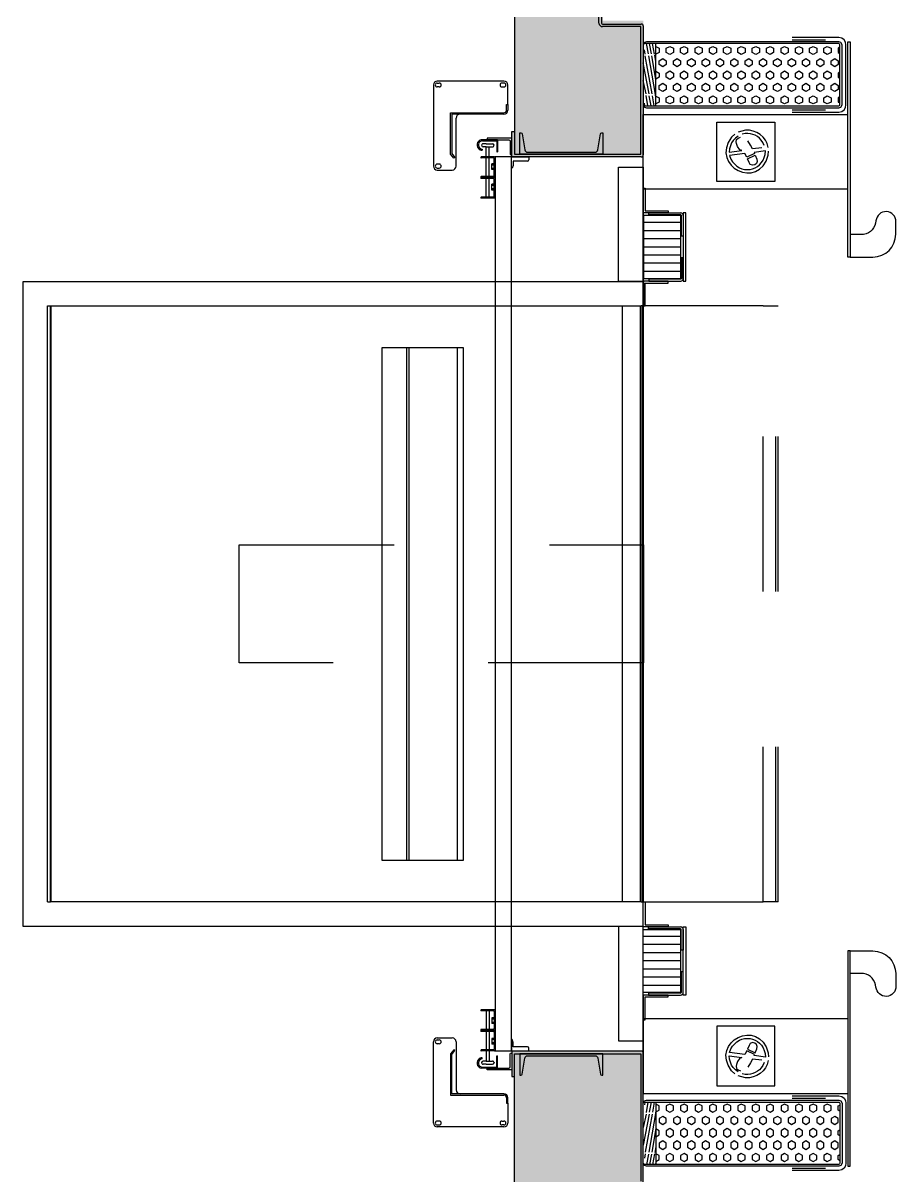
# Model space of a CAD drawing. Header units: inches. Extents: x 2743 to 10591, y -1604 to 5792.
# Drawn here: x 5442.5 to 5548, y 927.1 to 1066.4 of the extents above; entities that cross this region are included whole.
import ezdxf

# ---------------------------------------------------------------- set-up
doc = ezdxf.new("R2010")
doc.units = ezdxf.units.IN
doc.header["$LTSCALE"] = 0.1875
doc.header["$MEASUREMENT"] = 0
doc.linetypes.add('dash3', pattern=[200, 100, -100])
for name, color, linetype in [('1', 1, 'Continuous'), ('A-N-APP-SAN', 1, 'Continuous'), ('A-N-MUR-INT', 3, 'Continuous'), ('A-N-PORTE-EXT', 2, 'Continuous'), ('fill253', 253, 'Continuous'), ('PDF_Geometry', 7, 'Continuous'), ('S-N-ACIER', 4, 'Continuous')]:
    doc.layers.add(name, color=color, linetype=linetype)

msp = doc.modelspace()

# ---------------------------------------------------------------- hatches: boundary and pattern name
at = {"layer": 'fill253'}
h = msp.add_hatch(color=7, dxfattribs=at)
h.dxf.hatch_style = 1
edge = h.paths.add_edge_path()
edge.add_line((5512.5222, 1075.01459), (5512.53528, 1066.68405))
edge.add_line((5512.53528, 1066.68405), (5517.44259, 1066.68405))
edge.add_line((5517.44259, 1066.68405), (5517.45769, 1050.47954))
edge.add_arc((5517.22154, 1050.47932), 0.23616, -90.0156662, 0.0533973, ccw=False)
edge.add_line((5517.22148, 1050.24316), (5501.55039, 1050.24313))
edge.add_line((5501.55039, 1050.24313), (5501.55039, 1053.30954))
edge.add_line((5501.55039, 1053.30954), (5501.86535, 1053.30954))
edge.add_line((5501.86535, 1053.30954), (5501.86557, 1069.407))
edge.add_line((5501.86557, 1069.407), (5512.28623, 1074.03034))
edge.add_line((5512.28623, 1074.03034), (5512.28623, 1075.01459))
edge.add_line((5512.28623, 1075.01459), (5512.5222, 1075.01459))
h = msp.add_hatch(color=7, dxfattribs=at)
h.dxf.hatch_style = 1
edge = h.paths.add_edge_path()
edge.add_line((5512.5222, 917.44078), (5512.53528, 925.77133))
edge.add_line((5512.53528, 925.77133), (5517.44259, 925.77133))
edge.add_line((5517.44259, 925.77133), (5517.45769, 941.97584))
edge.add_arc((5517.22154, 941.97606), 0.23616, 359.9466027, 450.0156662)
edge.add_line((5517.22148, 942.21222), (5501.55039, 942.21225))
edge.add_line((5501.55039, 942.21225), (5501.55039, 939.14583))
edge.add_line((5501.55039, 939.14583), (5501.86535, 939.14583))
edge.add_line((5501.86535, 939.14583), (5501.86557, 923.04837))
edge.add_line((5501.86557, 923.04837), (5512.28623, 918.42503))
edge.add_line((5512.28623, 918.42503), (5512.28623, 917.44078))
edge.add_line((5512.28623, 917.44078), (5512.5222, 917.44078))

# ---------------------------------------------------------------- linework, layer by layer
at = {"color": 7}
for p, q in [((5501.50306, 1050.22924), (5499.53457, 1050.22924)), ((5499.53457, 1050.22924), (5499.53457, 942.22832)), ((5501.50306, 942.22832), (5501.50306, 1050.22924)), ((5499.53457, 942.22832), (5501.50306, 942.22832))]:
    msp.add_line(p, q, dxfattribs=at)
for points in [[(5512.53528, 1053.15651), (5512.53528, 1050.5581), (5502.53532, 1050.5581), (5502.53532, 1053.15651), (5502.65604, 1053.15651, -0.366587783), (5502.79413, 1053.03955), (5503.12063, 1051.08231, 0.366587783), (5503.45599, 1050.79826), (5511.6146, 1050.79826, 0.366587783), (5511.94997, 1051.08231), (5512.27647, 1053.03955, -0.366587783), (5512.41456, 1053.15651)], [(5501.55039, 1052.49065), (5498.55828, 1052.49065), (5498.55828, 1052.39616, 0.414213562), (5498.65277, 1052.30168), (5501.21142, 1052.30168, -0.414213562), (5501.36142, 1052.15168), (5501.36142, 1050.57727, 0.414213562), (5501.45591, 1050.48279), (5501.55039, 1050.48279)], [(5501.55039, 939.9669), (5498.55828, 939.9669), (5498.55828, 940.06139, -0.414213562), (5498.65277, 940.15588), (5501.21142, 940.15588, 0.414213562), (5501.36142, 940.30588), (5501.36142, 941.88028, -0.414213562), (5501.45591, 941.97477), (5501.55039, 941.97477)], [(5512.53528, 939.29886), (5512.53528, 941.89728), (5502.53532, 941.89728), (5502.53532, 939.29886), (5502.65604, 939.29886, 0.366587783), (5502.79413, 939.41583), (5503.12063, 941.37307, -0.366587783), (5503.45599, 941.65712), (5511.6146, 941.65712, -0.366587783), (5511.94997, 941.37307), (5512.27647, 939.41583, 0.366587783), (5512.41456, 939.29886)]]:
    msp.add_lwpolyline(points, format="xyb", close=True)
at = {"layer": '1', "color": 7}
for p, q in [((5499.8401, 1052.30168), (5497.85537, 1052.30168)), ((5497.9057, 1051.6374), (5497.9057, 1051.64949)), ((5498.01587, 1052.18641), (5499.72573, 1052.18641)), ((5498.47519, 1051.81864), (5498.07485, 1051.81864)), ((5498.47519, 1051.81864), (5498.83767, 1051.81864)), ((5498.83767, 1051.81864), (5499.238, 1051.81864)), ((5499.40716, 1051.6374), (5499.40716, 1051.64949)), ((5499.72573, 1052.18641), (5499.72573, 1050.83631)), ((5499.8401, 1052.30168), (5499.8401, 1050.83631)), ((5499.44395, 1050.22924), (5497.86891, 1050.22924)), ((5497.9582, 1051.17891), (5497.9582, 1051.04374)), ((5498.47519, 1051.45616), (5498.08694, 1051.45616)), ((5498.47519, 1050.22924), (5498.47519, 1051.45616)), ((5498.47519, 1051.45616), (5498.83767, 1051.45616)), ((5498.83767, 1050.22924), (5498.83767, 1051.45616)), ((5498.83767, 1051.45616), (5499.22592, 1051.45616)), ((5499.72573, 1050.83631), (5499.8401, 1050.83631)), ((5501.50306, 1048.86147), (5501.50306, 1050.22924)), ((5501.50306, 1050.22924), (5503.59815, 1050.22802)), ((5503.59815, 1050.22802), (5503.59815, 1049.88902)), ((5499.32312, 1050.10841), (5497.86891, 1050.10841)), ((5498.47519, 1047.86674), (5498.47519, 1050.10841)), ((5498.83767, 1047.86674), (5498.83767, 1050.10841)), ((5499.41374, 1049.40921), (5499.13022, 1049.40921)), ((5499.13022, 1048.70438), (5499.13022, 1049.40921)), ((5499.41374, 1049.25616), (5499.13022, 1049.25616)), ((5499.41374, 1048.85743), (5499.13022, 1048.85743)), ((5499.41374, 1047.95736), (5499.41374, 1050.01779)), ((5499.53457, 1047.83653), (5499.53457, 1050.13862)), ((5501.59084, 1048.86147), (5501.50306, 1048.86147)), ((5501.73213, 1049.20627), (5501.59084, 1048.86147)), ((5503.45382, 1049.73893), (5501.73213, 1049.73893)), ((5501.73213, 1049.73893), (5501.73213, 1049.20627)), ((5499.32312, 1047.86674), (5497.86891, 1047.86674)), ((5499.44395, 1047.74591), (5497.86891, 1047.74591)), ((5499.44395, 1047.74591), (5497.86891, 1047.74591)), ((5499.32312, 1047.62508), (5497.86891, 1047.62508)), ((5498.47519, 1045.38341), (5498.47519, 1047.62508)), ((5498.83767, 1045.38341), (5498.83767, 1047.62508)), ((5499.41374, 1048.70438), (5499.13022, 1048.70438)), ((5499.41374, 1045.47403), (5499.41374, 1047.53446)), ((5499.53457, 1045.35321), (5499.53457, 1047.65529)), ((5499.41374, 1046.92588), (5499.13022, 1046.92588)), ((5499.13022, 1046.22106), (5499.13022, 1046.92588)), ((5499.41374, 1046.77283), (5499.13022, 1046.77283)), ((5499.41374, 1046.3741), (5499.13022, 1046.3741)), ((5499.41374, 1046.22106), (5499.13022, 1046.22106)), ((5499.32312, 1045.38341), (5497.86891, 1045.38341)), ((5499.44395, 1045.26258), (5497.86891, 1045.26258)), ((5499.44395, 947.19497), (5497.86891, 947.19497)), ((5499.53457, 947.10435), (5499.53457, 944.80226)), ((5499.32312, 947.07415), (5497.86891, 947.07415)), ((5498.47519, 947.07415), (5498.47519, 944.83247)), ((5498.83767, 947.07415), (5498.83767, 944.83247)), ((5499.41374, 946.2365), (5499.13022, 946.2365)), ((5499.13022, 946.2365), (5499.13022, 945.53168)), ((5499.41374, 946.08345), (5499.13022, 946.08345)), ((5499.41374, 946.98353), (5499.41374, 944.92309)), ((5499.32312, 944.83247), (5497.86891, 944.83247)), ((5499.44395, 944.71164), (5497.86891, 944.71164)), ((5499.44395, 944.71164), (5497.86891, 944.71164)), ((5499.32312, 944.59082), (5497.86891, 944.59082)), ((5498.47519, 944.59082), (5498.47519, 942.34915)), ((5498.83767, 944.59082), (5498.83767, 942.34915)), ((5499.41374, 945.68472), (5499.13022, 945.68472)), ((5499.41374, 945.53168), (5499.13022, 945.53168)), ((5499.41374, 944.5002), (5499.41374, 942.43977)), ((5499.53457, 944.62102), (5499.53457, 942.31894)), ((5499.41374, 943.75317), (5499.13022, 943.75317)), ((5499.13022, 943.75317), (5499.13022, 943.04835)), ((5499.41374, 943.60013), (5499.13022, 943.60013)), ((5499.41374, 943.20139), (5499.13022, 943.20139)), ((5499.41374, 943.04835), (5499.13022, 943.04835)), ((5501.59084, 943.59608), (5501.50306, 943.59608)), ((5501.50306, 943.59608), (5501.50306, 942.22832)), ((5501.73213, 943.25128), (5501.59084, 943.59608)), ((5501.73213, 942.71863), (5501.73213, 943.25128)), ((5499.32312, 942.34915), (5497.86891, 942.34915)), ((5499.44395, 942.22832), (5497.86891, 942.22832)), ((5498.47519, 942.22832), (5498.47519, 941.00139)), ((5498.83767, 942.22832), (5498.83767, 941.00139)), ((5499.72573, 940.27115), (5499.72573, 941.62124)), ((5499.72573, 941.62124), (5499.8401, 941.62124)), ((5499.8401, 940.15588), (5499.8401, 941.62124)), ((5501.50306, 942.22832), (5503.59815, 942.22954)), ((5503.45382, 942.71863), (5501.73213, 942.71863)), ((5503.59815, 942.22954), (5503.59815, 942.56853)), ((5499.8401, 940.15588), (5497.85537, 940.15588)), ((5497.9057, 940.82015), (5497.9057, 940.80807)), ((5497.9582, 941.27865), (5497.9582, 941.41382)), ((5498.01587, 940.27115), (5499.72573, 940.27115)), ((5498.47519, 940.63891), (5498.07485, 940.63891)), ((5498.47519, 941.00139), (5498.08694, 941.00139)), ((5498.47519, 941.00139), (5498.83767, 941.00139)), ((5498.47519, 940.63891), (5498.83767, 940.63891)), ((5498.83767, 941.00139), (5499.22592, 941.00139)), ((5498.83767, 940.63891), (5499.238, 940.63891)), ((5499.40716, 940.82015), (5499.40716, 940.80807))]:
    msp.add_line(p, q, dxfattribs=at)
for centre, radius, start, end in [((5498.0771, 1051.68712), 0.71537, 155.1313079, 217.5925682), ((5498.03494, 1051.60921), 0.71537, 104.5378837, 148.0316541), ((5498.01587, 1051.683), 0.50738, 110.5508544, 263.4728886), ((5498.01392, 1051.6123), 0.57411, 90, 108.0733809), ((5498.08694, 1051.6374), 0.18124, 179.9999993, 269.999995), ((5498.07485, 1051.64949), 0.16916, 89.99999, 179.9999993), ((5499.22592, 1051.6374), 0.18124, 269.999995, 359.9999975), ((5499.238, 1051.64949), 0.16916, 359.9999975, 89.99999), ((5498.01587, 1051.75679), 0.71537, 225.0263412, 265.3756564), ((5497.86891, 1050.16882), 0.06041, 89.99999, 269.999995), ((5499.44395, 1050.13862), 0.09062, 359.9999975, 89.99999), ((5499.32312, 1050.01779), 0.09062, 359.9999975, 89.99999), ((5503.44793, 1049.88902), 0.15021, 272.2456658, 360), ((5497.86891, 1047.80632), 0.06041, 89.99999, 269.999995), ((5497.86891, 1047.68549), 0.06041, 89.99999, 269.999995), ((5499.32312, 1047.95736), 0.09062, 269.999995, 359.9999975), ((5499.32312, 1047.53446), 0.09062, 359.9999975, 89.99999), ((5499.44395, 1047.83653), 0.09062, 269.999995, 359.9999975), ((5499.44395, 1047.65529), 0.09062, 359.9999975, 89.99999), ((5497.86891, 1045.323), 0.06041, 89.99999, 269.999995), ((5499.32312, 1045.47403), 0.09062, 269.999995, 359.9999975), ((5499.44395, 1045.35321), 0.09062, 269.999995, 359.9999975), ((5497.86891, 947.13456), 0.06041, 90.000005, 270.00001), ((5499.44395, 947.10435), 0.09062, 0.0000025, 90.000005), ((5499.32312, 946.98353), 0.09062, 0.0000025, 90.000005), ((5497.86891, 944.77206), 0.06041, 90.000005, 270.00001), ((5497.86891, 944.65123), 0.06041, 90.000005, 270.00001), ((5499.32312, 944.92309), 0.09062, 270.00001, 0.0000025), ((5499.32312, 944.5002), 0.09062, 0.0000025, 90.000005), ((5499.44395, 944.80226), 0.09062, 270.00001, 0.0000025), ((5499.44395, 944.62102), 0.09062, 0.0000025, 90.000005), ((5497.86891, 942.28873), 0.06041, 90.000005, 270.00001), ((5499.32312, 942.43977), 0.09062, 270.00001, 0.0000025), ((5499.44395, 942.31894), 0.09062, 270.00001, 0.0000025), ((5503.44793, 942.56853), 0.15021, 0, 87.7543342), ((5498.0771, 940.77044), 0.71537, 142.4074318, 204.8686921), ((5498.03494, 940.84835), 0.71537, 211.9683459, 255.4621163), ((5498.01587, 940.77456), 0.50738, 96.5271114, 249.4491456), ((5498.01587, 940.70077), 0.71537, 94.6243436, 134.9736588), ((5498.01392, 940.84525), 0.57411, 251.9266191, 270), ((5498.08694, 940.82015), 0.18124, 90.000005, 180.0000007), ((5498.07485, 940.80807), 0.16916, 180.0000007, 270.00001), ((5499.22592, 940.82015), 0.18124, 0.0000025, 90.000005), ((5499.238, 940.80807), 0.16916, 270.00001, 0.0000025)]:
    msp.add_arc(centre, radius, start, end, dxfattribs=at)
at = {"layer": 'A-N-APP-SAN', "color": 7}
for p, q in [((5514.44904, 1049.00235), (5517.44116, 1049.00235)), ((5514.44904, 1035.18037), (5514.44904, 1049.00235)), ((5517.44116, 1049.00235), (5517.44116, 1035.18037)), ((5517.44904, 1043.46775), (5517.44904, 1046.47956)), ((5517.44904, 1046.47956), (5517.68526, 1046.47956)), ((5517.68526, 1046.47956), (5517.68526, 1043.70397)), ((5520.44116, 1043.46775), (5517.44904, 1043.46775)), ((5517.68526, 1043.70397), (5520.44116, 1043.70397)), ((5518.09329, 1043.46775), (5521.96399, 1043.46775)), ((5518.09329, 1043.23153), (5518.09329, 1043.46775)), ((5521.96399, 1043.23153), (5518.09329, 1043.23153)), ((5520.44116, 1043.70397), (5520.44116, 1043.46775)), ((5522.27895, 1043.46775), (5522.27895, 1035.23942)), ((5522.57422, 1043.46775), (5522.27895, 1043.46775)), ((5522.57422, 1035.23942), (5522.57422, 1043.46775)), ((5522.04273, 1040.67248), (5522.04273, 1043.15279)), ((5522.27895, 1043.15279), (5522.27895, 1040.67248)), ((5522.27895, 1040.67248), (5522.04273, 1040.67248)), ((5522.27895, 1038.03469), (5522.04273, 1038.03469)), ((5522.04273, 1038.03469), (5522.04273, 1035.55438)), ((5522.27895, 1035.55438), (5522.27895, 1038.03469)), ((5517.44116, 1035.18037), (5514.44904, 1035.18037)), ((5520.44116, 1035.23942), (5517.44904, 1035.23942)), ((5517.44904, 1035.23942), (5517.44904, 1032.22762)), ((5517.68526, 1032.22762), (5517.68526, 1035.0032)), ((5517.68526, 1035.0032), (5520.44116, 1035.0032)), ((5521.96399, 1035.47564), (5518.09329, 1035.47564)), ((5518.09329, 1035.47564), (5518.09329, 1035.23942)), ((5518.09329, 1035.23942), (5521.96399, 1035.23942)), ((5520.44116, 1035.0032), (5520.44116, 1035.23942)), ((5522.27895, 1035.23942), (5522.57422, 1035.23942)), ((5517.44904, 1032.22762), (5517.68526, 1032.22762)), ((5517.44116, 957.21596), (5517.44116, 960.22776)), ((5517.44116, 960.22776), (5517.67738, 960.22776)), ((5517.67738, 960.22776), (5517.67738, 957.45218)), ((5517.44116, 957.27501), (5514.44904, 957.27501)), ((5514.44904, 957.27501), (5514.44904, 943.45302)), ((5517.44116, 943.45302), (5517.44116, 957.27501)), ((5520.43328, 957.21596), (5517.44116, 957.21596)), ((5517.67738, 957.45218), (5520.43328, 957.45218)), ((5518.08541, 957.21596), (5521.95611, 957.21596)), ((5518.08541, 956.97974), (5518.08541, 957.21596)), ((5521.95611, 956.97974), (5518.08541, 956.97974)), ((5520.43328, 957.45218), (5520.43328, 957.21596)), ((5522.03485, 954.42069), (5522.03485, 956.901)), ((5522.27107, 948.98763), (5522.27107, 957.21596)), ((5522.27107, 957.21596), (5522.56634, 957.21596)), ((5522.27107, 956.901), (5522.27107, 954.42069)), ((5522.56634, 957.21596), (5522.56634, 948.98763)), ((5522.27107, 954.42069), (5522.03485, 954.42069)), ((5522.27107, 951.7829), (5522.03485, 951.7829)), ((5522.03485, 951.7829), (5522.03485, 949.30259)), ((5522.27107, 949.30259), (5522.27107, 951.7829)), ((5520.43328, 948.98763), (5517.44116, 948.98763)), ((5517.44116, 948.98763), (5517.44116, 945.97582)), ((5517.67738, 945.97582), (5517.67738, 948.75141)), ((5517.67738, 948.75141), (5520.43328, 948.75141)), ((5521.95611, 949.22385), (5518.08541, 949.22385)), ((5518.08541, 949.22385), (5518.08541, 948.98763)), ((5518.08541, 948.98763), (5521.95611, 948.98763)), ((5520.43328, 948.75141), (5520.43328, 948.98763)), ((5522.56634, 948.98763), (5522.27107, 948.98763)), ((5517.44116, 945.97582), (5517.67738, 945.97582)), ((5514.44904, 943.45302), (5517.44116, 943.45302))]:
    msp.add_line(p, q, dxfattribs=at)
for centre, radius, start, end in [((5521.96399, 1043.15279), 0.31496, 0, 89.9999975), ((5521.96399, 1043.15279), 0.07874, 0, 89.9999975), ((5521.96399, 1035.55438), 0.31496, 270.0000025, 0), ((5521.96399, 1035.55438), 0.07874, 270.0000025, 360), ((5521.95611, 956.901), 0.31496, 0, 89.9999975), ((5521.95611, 956.901), 0.07874, 0, 89.9999975), ((5521.95611, 949.30259), 0.31496, 270.0000025, 360), ((5521.95611, 949.30259), 0.07874, 270.0000025, 360)]:
    msp.add_arc(centre, radius, start, end, dxfattribs=at)
at = {"layer": 'A-N-MUR-INT', "color": 7}
for p, q in [((5501.86557, 1069.407), (5501.86557, 1053.30954)), ((5501.86557, 923.04837), (5501.86557, 939.14583))]:
    msp.add_line(p, q, dxfattribs=at)
at = {"layer": 'A-N-PORTE-EXT', "color": 7}
for p, q in [((5492.07717, 1058.92938), (5492.07717, 1049.12429)), ((5500.60472, 1059.40182), (5492.54961, 1059.40182)), ((5492.54961, 1059.1656), (5492.78583, 1059.1656)), ((5492.78583, 1058.69316), (5492.54961, 1058.69316)), ((5500.60472, 1059.1656), (5500.3685, 1059.1656)), ((5500.3685, 1058.69316), (5500.60472, 1058.69316)), ((5501.07716, 1056.55199), (5501.07716, 1058.92938)), ((5500.91968, 1055.87427), (5500.91968, 1056.55199)), ((5500.91968, 1056.55199), (5501.07716, 1056.55199)), ((5501.07716, 1056.55199), (5501.07716, 1055.87427)), ((5494.15788, 1050.58493), (5494.15788, 1055.55931)), ((5494.15788, 1055.55931), (5495.29961, 1055.55931)), ((5495.29961, 1055.40183), (5494.31536, 1055.40183)), ((5494.31536, 1055.40183), (5494.31536, 1050.63806)), ((5494.82717, 1049.12429), (5494.82717, 1054.92939)), ((5495.29961, 1055.55931), (5500.60472, 1055.55931)), ((5500.60472, 1055.40183), (5495.29961, 1055.40183)), ((5494.54439, 1050.0773), (5494.15788, 1050.58493)), ((5494.31536, 1050.63806), (5494.66969, 1050.17269)), ((5494.66969, 1050.17269), (5494.54439, 1050.0773)), ((5517.44116, 941.97637), (5517.44116, 1050.47935)), ((5492.78583, 1049.36051), (5492.54961, 1049.36051)), ((5492.54961, 1048.88807), (5492.78583, 1048.88807)), ((5492.54961, 1048.65185), (5494.35473, 1048.65185)), ((5521.96399, 1043.15279), (5517.44904, 1043.15279)), ((5517.44904, 1043.15279), (5517.44904, 1035.55438)), ((5521.96399, 1042.30634), (5517.44904, 1042.30634)), ((5521.96399, 1035.55438), (5521.96399, 1043.15279)), ((5521.96399, 1041.32209), (5517.44904, 1041.32209)), ((5521.96399, 1040.33784), (5517.44904, 1040.33784)), ((5521.96399, 1039.35359), (5517.44904, 1039.35359)), ((5521.96399, 1038.36934), (5517.44904, 1038.36934)), ((5521.96399, 1037.38509), (5517.44904, 1037.38509)), ((5521.96399, 1036.40084), (5517.44904, 1036.40084)), ((5442.49643, 1035.18037), (5517.44116, 1035.18037)), ((5442.49643, 957.27501), (5442.49643, 1035.18037)), ((5517.44904, 1035.55438), (5521.96399, 1035.55438)), ((5445.44918, 960.22776), (5445.44918, 1032.22762)), ((5445.44918, 1032.22762), (5445.82443, 1032.22762)), ((5445.82443, 1032.22762), (5445.87574, 1032.22762)), ((5445.82443, 960.22776), (5445.82443, 1032.22762)), ((5445.87574, 960.22776), (5445.87574, 1032.22762)), ((5445.87574, 1032.22762), (5517.12297, 1032.22762)), ((5514.94904, 960.22776), (5514.94904, 1032.22762)), ((5517.12297, 960.22776), (5517.12297, 1032.22762)), ((5517.12297, 1032.22762), (5517.19675, 1032.22762)), ((5517.32695, 1032.22762), (5517.19675, 1032.22762)), ((5517.19675, 960.22776), (5517.19675, 1032.22762)), ((5517.19675, 960.22776), (5517.19675, 1032.22762)), ((5517.32695, 1032.22762), (5517.32695, 960.22776)), ((5517.32695, 1032.22762), (5517.44904, 1032.22762)), ((5517.44904, 960.22776), (5517.44904, 1032.22762)), ((5485.88199, 1027.22763), (5495.66339, 1027.22763)), ((5485.88199, 965.22775), (5485.88199, 1027.22763)), ((5488.83021, 1027.22763), (5488.83021, 965.22775)), ((5489.10888, 1027.22763), (5489.10888, 965.22775)), ((5494.96392, 1027.22763), (5494.96392, 965.22775)), ((5495.66339, 1027.22763), (5495.66339, 965.22775)), ((5495.66339, 965.22775), (5485.88199, 965.22775)), ((5445.44918, 960.22776), (5445.82443, 960.22776)), ((5445.87574, 960.22776), (5445.82443, 960.22776)), ((5517.12297, 960.22776), (5445.87574, 960.22776)), ((5517.19675, 960.22776), (5517.12297, 960.22776)), ((5517.19675, 960.22776), (5517.32695, 960.22776)), ((5517.44904, 960.22776), (5517.32695, 960.22776)), ((5517.44116, 957.27501), (5442.49643, 957.27501)), ((5517.44116, 949.30259), (5517.44116, 956.901)), ((5517.44116, 956.901), (5521.95611, 956.901)), ((5521.95611, 956.901), (5521.95611, 949.30259)), ((5521.95611, 956.05454), (5517.44116, 956.05454)), ((5521.95611, 955.07029), (5517.44116, 955.07029)), ((5521.95611, 954.08604), (5517.44116, 954.08604)), ((5521.95611, 953.10179), (5517.44116, 953.10179)), ((5521.95611, 952.11754), (5517.44116, 952.11754)), ((5521.95611, 951.13329), (5517.44116, 951.13329)), ((5521.95611, 950.14904), (5517.44116, 950.14904)), ((5521.95611, 949.30259), (5517.44116, 949.30259)), ((5492.07717, 933.52599), (5492.07717, 943.33109)), ((5492.54961, 943.80353), (5494.35473, 943.80353)), ((5492.54961, 943.56731), (5492.78583, 943.56731)), ((5492.78583, 943.09487), (5492.54961, 943.09487)), ((5494.82717, 943.33109), (5494.82717, 937.52599)), ((5494.54439, 942.37808), (5494.15788, 941.87045)), ((5494.15788, 941.87045), (5494.15788, 936.89607)), ((5494.31536, 941.81732), (5494.66969, 942.28268)), ((5494.31536, 937.05355), (5494.31536, 941.81732)), ((5494.66969, 942.28268), (5494.54439, 942.37808)), ((5494.15788, 936.89607), (5495.29961, 936.89607)), ((5495.29961, 937.05355), (5494.31536, 937.05355)), ((5500.60472, 937.05355), (5495.29961, 937.05355)), ((5495.29961, 936.89607), (5500.60472, 936.89607)), ((5500.91968, 936.58111), (5500.91968, 935.90338)), ((5501.07716, 935.90338), (5501.07716, 936.58111)), ((5500.91968, 935.90338), (5501.07716, 935.90338)), ((5501.07716, 935.90338), (5501.07716, 933.52599)), ((5492.78583, 933.76221), (5492.54961, 933.76221)), ((5492.54961, 933.28977), (5492.78583, 933.28977)), ((5500.3685, 933.76221), (5500.60472, 933.76221)), ((5500.60472, 933.28977), (5500.3685, 933.28977)), ((5500.60472, 933.05355), (5492.54961, 933.05355))]:
    msp.add_line(p, q, dxfattribs=at)
at = {"layer": 'A-N-PORTE-EXT', "color": 7, "linetype": 'dash3'}
for p, q in [((5531.92109, 1032.22762), (5517.44904, 1032.22762)), ((5531.92109, 960.22776), (5531.92109, 1032.22762)), ((5531.92109, 1032.22762), (5533.4595, 1032.22762)), ((5533.4595, 960.22776), (5533.4595, 1032.22762)), ((5533.4595, 1032.22762), (5533.74789, 1032.22762)), ((5533.74789, 960.22776), (5533.74789, 1032.22762)), ((5468.59087, 1003.35366), (5517.44904, 1003.35366)), ((5468.59087, 989.10172), (5468.59087, 1003.35366)), ((5517.44904, 1003.35366), (5517.44904, 989.10172)), ((5517.44904, 989.10172), (5468.59087, 989.10172)), ((5517.44904, 960.22776), (5531.92109, 960.22776)), ((5533.4595, 960.22776), (5531.92109, 960.22776)), ((5533.74789, 960.22776), (5533.4595, 960.22776))]:
    msp.add_line(p, q, dxfattribs=at)
at = {"layer": 'A-N-PORTE-EXT', "color": 7}
for centre, radius, start, end in [((5492.54961, 1058.92938), 0.47244, 90, 180), ((5492.54961, 1058.92938), 0.23622, 90, 270), ((5492.78583, 1058.92938), 0.23622, 270, 90), ((5500.3685, 1058.92938), 0.23622, 90, 270), ((5500.60472, 1058.92938), 0.47244, 0, 90), ((5500.60472, 1058.92938), 0.23622, 270, 90), ((5500.60472, 1055.87427), 0.31496, 270, 0), ((5500.60472, 1055.87427), 0.47244, 270, 0), ((5495.29961, 1054.92939), 0.47244, 90, 180), ((5492.54961, 1049.12429), 0.47244, 180, 270), ((5492.54961, 1049.12429), 0.23622, 90, 270), ((5492.78583, 1049.12429), 0.23622, 270, 90), ((5494.35473, 1049.12429), 0.47244, 270, 0), ((5492.54961, 943.33109), 0.47244, 90, 180), ((5492.54961, 943.33109), 0.23622, 90, 270), ((5492.78583, 943.33109), 0.23622, 270, 90), ((5494.35473, 943.33109), 0.47244, 0, 90), ((5495.29961, 937.52599), 0.47244, 180, 270), ((5500.60472, 936.58111), 0.47244, 0, 90), ((5500.60472, 936.58111), 0.31496, 0, 90), ((5492.54961, 933.52599), 0.47244, 180, 270), ((5492.54961, 933.52599), 0.23622, 90, 270), ((5492.78583, 933.52599), 0.23622, 270, 90), ((5500.3685, 933.52599), 0.23622, 90, 270), ((5500.60472, 933.52599), 0.23622, 270, 90), ((5500.60472, 933.52599), 0.47244, 270, 0)]:
    msp.add_arc(centre, radius, start, end, dxfattribs=at)
at = {"layer": 'PDF_Geometry', "color": 7, "lineweight": 25}
for points in [[(5517.44069, 1056.54204), (5517.58172, 1056.25998), (5517.81678, 1056.16595), (5541.08738, 1056.16595), (5541.32244, 1056.25998), (5541.46347, 1056.54204), (5541.46347, 1063.78179), (5541.32244, 1064.06386), (5541.08738, 1064.15788), (5517.81678, 1064.15788), (5517.58172, 1064.06386), (5517.44069, 1063.78179)], [(5535.44602, 1055.64883), (5541.08738, 1055.64883), (5541.41646, 1055.74285), (5541.69853, 1055.9309), (5541.88657, 1056.21297), (5541.93358, 1056.54204), (5541.93358, 1063.78179), (5541.88657, 1064.11087), (5541.69853, 1064.39294), (5541.41646, 1064.58098), (5541.08738, 1064.675), (5535.44602, 1064.675)], [(5535.44602, 1064.39294), (5539.44198, 1064.39294)], [(5517.44069, 1056.49503), (5517.4877, 1056.44802), (5517.58172, 1056.40101), (5541.08738, 1056.40101), (5541.13439, 1056.44802), (5541.1814, 1056.54204), (5541.1814, 1060.16192), (5541.1814, 1063.78179), (5541.13439, 1063.87581), (5541.08738, 1063.92282), (5517.58172, 1063.92282), (5517.4877, 1063.87581), (5517.44069, 1063.8288)], [(5517.67574, 1062.65352), (5517.58172, 1063.17064)], [(5518.05183, 1062.70053), (5517.81678, 1063.92282)], [(5518.42792, 1062.70053), (5518.19287, 1063.92282)], [(5518.80401, 1062.65352), (5518.56896, 1063.92282)], [(5518.94505, 1063.59374), (5519.36815, 1063.35869), (5519.36815, 1062.84156), (5518.94505, 1062.65352)], [(5541.1814, 1063.49972), (5540.99336, 1063.35869), (5540.99336, 1062.84156), (5541.1814, 1062.74754)], [(5518.14586, 1057.85836), (5517.44069, 1061.61927)], [(5518.52195, 1057.85836), (5517.67574, 1062.46547)], [(5518.94505, 1057.43526), (5518.89804, 1057.76434), (5518.09884, 1062.46547)], [(5518.94505, 1059.59778), (5518.47493, 1062.46547)], [(5518.94505, 1061.7603), (5518.85102, 1062.51248)], [(5518.94505, 1060.58502), (5519.36815, 1060.34996), (5519.36815, 1059.87985), (5518.94505, 1059.64479)], [(5541.1814, 1060.491), (5540.99336, 1060.34996), (5540.99336, 1059.87985), (5541.1814, 1059.73881)], [(5517.76976, 1057.85836), (5517.44069, 1059.45675)], [(5518.00482, 1056.40101), (5517.76976, 1057.67032)], [(5518.38091, 1056.40101), (5518.14586, 1057.62331)], [(5518.757, 1056.40101), (5518.56896, 1057.62331)], [(5518.94505, 1057.57629), (5519.36815, 1057.38825), (5519.36815, 1056.87112), (5518.94505, 1056.63607)], [(5541.1814, 1057.48227), (5540.99336, 1057.38825), (5540.99336, 1056.87112), (5541.1814, 1056.7771)], [(5517.62873, 1056.40101), (5517.58172, 1056.73009)], [(5535.44602, 1055.9309), (5539.44198, 1055.9309)], [(5542.16864, 1046.32565), (5517.44069, 1046.32565), (5517.44069, 1055.36676), (5542.16864, 1055.36676)], [(5528.48835, 1052.98522), (5528.11226, 1052.60913)], [(5529.33455, 1053.36131), (5528.91145, 1053.22028)], [(5529.75765, 1053.07924), (5529.38156, 1052.98522)], [(5528.91145, 1052.75016), (5528.58237, 1052.51511), (5528.3003, 1052.23304), (5528.11226, 1051.95097), (5527.97122, 1051.57488), (5527.8772, 1051.19879), (5527.83019, 1050.8227), (5529.33455, 1051.01074), (5529.28754, 1051.05776), (5529.09949, 1051.10477), (5528.81743, 1051.48086), (5528.7234, 1051.85695), (5528.67639, 1052.04499), (5528.7234, 1052.32706), (5528.91145, 1052.51511), (5529.19352, 1052.60913)], [(5531.77914, 1051.33982), (5530.65087, 1051.19879), (5530.41581, 1051.6689), (5530.08673, 1052.18603)], [(5532.06121, 1051.62189), (5531.87316, 1051.99798)], [(5532.53132, 1051.38684), (5532.39029, 1051.85695)], [(5532.15523, 1050.54063), (5532.20224, 1050.96373), (5530.83891, 1050.77569), (5530.88592, 1050.63465), (5529.9457, 1050.21155), (5529.71064, 1050.63465), (5527.8772, 1050.3996), (5528.01823, 1049.9765)], [(5532.53132, 1050.44661), (5532.57833, 1050.91672)], [(5542.16864, 946.12973), (5517.44069, 946.12973), (5517.44069, 937.08862), (5542.16864, 937.08862)], [(5528.91145, 939.70521), (5528.58237, 939.94027), (5528.3003, 940.22234), (5528.11226, 940.50441), (5527.97122, 940.8805), (5527.8772, 941.25659), (5527.83019, 941.63268), (5529.33455, 941.44463), (5529.28754, 941.39762), (5529.09949, 941.35061), (5528.81743, 940.97452), (5528.7234, 940.59843), (5528.67639, 940.41038), (5528.7234, 940.12832), (5528.91145, 939.94027), (5529.19352, 939.84625)], [(5532.15523, 941.91475), (5532.20224, 941.49164), (5530.83891, 941.67969), (5530.88592, 941.82072), (5529.9457, 942.24383), (5529.71064, 941.82072), (5527.8772, 942.05578), (5528.01823, 942.47888)], [(5532.53132, 942.00877), (5532.57833, 941.53866)], [(5531.77914, 941.11555), (5530.65087, 941.25659), (5530.41581, 940.78647), (5530.08673, 940.26935)], [(5532.06121, 940.83349), (5531.87316, 940.4574)], [(5532.53132, 941.06854), (5532.39029, 940.59843)], [(5528.48835, 939.47016), (5528.11226, 939.84625)], [(5529.33455, 939.09407), (5528.91145, 939.2351)], [(5529.75765, 939.37614), (5529.38156, 939.47016)], [(5517.44069, 935.91333), (5517.58172, 936.1954), (5517.81678, 936.28942), (5541.08738, 936.28942), (5541.32244, 936.1954), (5541.46347, 935.91333), (5541.46347, 928.67359), (5541.32244, 928.39152), (5541.08738, 928.2975), (5517.81678, 928.2975), (5517.58172, 928.39152), (5517.44069, 928.67359)], [(5517.44069, 935.96034), (5517.4877, 936.00736), (5517.58172, 936.05437), (5541.08738, 936.05437), (5541.13439, 936.00736), (5541.1814, 935.91333), (5541.1814, 932.29346), (5541.1814, 928.67359), (5541.13439, 928.57957), (5541.08738, 928.53256), (5517.58172, 928.53256), (5517.4877, 928.57957), (5517.44069, 928.62658)], [(5517.62873, 936.05437), (5517.58172, 935.72529)], [(5518.00482, 936.05437), (5517.76976, 934.78506)], [(5518.38091, 936.05437), (5518.14586, 934.83207)], [(5518.757, 936.05437), (5518.56896, 934.83207)], [(5535.44602, 936.80655), (5541.08738, 936.80655), (5541.41646, 936.71253), (5541.69853, 936.52448), (5541.88657, 936.24241), (5541.93358, 935.91333), (5541.93358, 928.67359), (5541.88657, 928.34451), (5541.69853, 928.06244), (5541.41646, 927.8744), (5541.08738, 927.78037), (5535.44602, 927.78037)], [(5535.44602, 936.52448), (5539.44198, 936.52448)], [(5517.76976, 934.59702), (5517.44069, 932.99863)], [(5518.14586, 934.59702), (5517.44069, 930.83611)], [(5518.52195, 934.59702), (5517.67574, 929.98991)], [(5518.94505, 935.02012), (5518.89804, 934.69104), (5518.09884, 929.98991)], [(5518.94505, 934.87908), (5519.36815, 935.06713), (5519.36815, 935.58425), (5518.94505, 935.81931)], [(5541.1814, 934.97311), (5540.99336, 935.06713), (5540.99336, 935.58425), (5541.1814, 935.67828)], [(5518.94505, 932.8576), (5518.47493, 929.98991)], [(5518.94505, 931.87036), (5519.36815, 932.10542), (5519.36815, 932.57553), (5518.94505, 932.81059)], [(5541.1814, 931.96438), (5540.99336, 932.10542), (5540.99336, 932.57553), (5541.1814, 932.71656)], [(5518.94505, 930.69508), (5518.85102, 929.9429)], [(5517.67574, 929.80186), (5517.58172, 929.28474)], [(5518.05183, 929.75485), (5517.81678, 928.53256)], [(5518.42792, 929.75485), (5518.19287, 928.53256)], [(5518.80401, 929.80186), (5518.56896, 928.53256)], [(5518.94505, 928.86164), (5519.36815, 929.09669), (5519.36815, 929.61382), (5518.94505, 929.80186)], [(5541.1814, 928.95566), (5540.99336, 929.09669), (5540.99336, 929.61382), (5541.1814, 929.70784)], [(5535.44602, 928.06244), (5539.44198, 928.06244)]]:
    msp.add_lwpolyline(points, dxfattribs=at)
for points in [[(5542.16864, 1038.14568), (5542.16864, 1064.15788), (5542.45071, 1064.15788), (5542.45071, 1038.14568)], [(5518.94505, 1056.54204), (5518.94505, 1063.87581), (5518.85102, 1063.92282), (5517.58172, 1063.92282), (5517.4877, 1063.87581), (5517.44069, 1063.78179), (5517.44069, 1056.54204), (5517.4877, 1056.44802), (5517.58172, 1056.40101), (5518.85102, 1056.40101), (5518.94505, 1056.44802)], [(5520.21435, 1062.84156), (5520.21435, 1063.35869), (5520.63746, 1063.59374), (5521.10757, 1063.35869), (5521.10757, 1062.84156), (5520.63746, 1062.60651)], [(5521.95377, 1062.84156), (5521.95377, 1063.35869), (5522.37687, 1063.59374), (5522.79998, 1063.35869), (5522.79998, 1062.84156), (5522.37687, 1062.60651)], [(5523.69319, 1062.84156), (5523.69319, 1063.35869), (5524.11629, 1063.59374), (5524.5394, 1063.35869), (5524.5394, 1062.84156), (5524.11629, 1062.60651)], [(5525.43261, 1062.84156), (5525.43261, 1063.35869), (5525.85571, 1063.59374), (5526.27881, 1063.35869), (5526.27881, 1062.84156), (5525.85571, 1062.60651)], [(5527.12502, 1062.84156), (5527.12502, 1063.35869), (5527.59513, 1063.59374), (5528.01823, 1063.35869), (5528.01823, 1062.84156), (5527.59513, 1062.60651)], [(5528.86444, 1062.84156), (5528.86444, 1063.35869), (5529.28754, 1063.59374), (5529.75765, 1063.35869), (5529.75765, 1062.84156), (5529.28754, 1062.60651)], [(5530.60386, 1062.84156), (5530.60386, 1063.35869), (5531.02696, 1063.59374), (5531.49707, 1063.35869), (5531.49707, 1062.84156), (5531.02696, 1062.60651)], [(5532.34327, 1062.84156), (5532.34327, 1063.35869), (5532.76638, 1063.59374), (5533.18948, 1063.35869), (5533.18948, 1062.84156), (5532.76638, 1062.60651)], [(5534.08269, 1062.84156), (5534.08269, 1063.35869), (5534.5058, 1063.59374), (5534.9289, 1063.35869), (5534.9289, 1062.84156), (5534.5058, 1062.60651)], [(5535.82211, 1062.84156), (5535.82211, 1063.35869), (5536.24521, 1063.59374), (5536.66832, 1063.35869), (5536.66832, 1062.84156), (5536.24521, 1062.60651)], [(5537.51452, 1062.84156), (5537.51452, 1063.35869), (5537.98463, 1063.59374), (5538.40774, 1063.35869), (5538.40774, 1062.84156), (5537.98463, 1062.60651)], [(5539.25394, 1062.84156), (5539.25394, 1063.35869), (5539.67704, 1063.59374), (5540.14715, 1063.35869), (5540.14715, 1062.84156), (5539.67704, 1062.60651)], [(5519.36815, 1061.38421), (5519.36815, 1061.85432), (5519.79125, 1062.13639), (5520.21435, 1061.85432), (5520.21435, 1061.38421), (5519.79125, 1061.10214)], [(5521.10757, 1061.38421), (5521.10757, 1061.85432), (5521.53067, 1062.13639), (5521.95377, 1061.85432), (5521.95377, 1061.38421), (5521.53067, 1061.10214)], [(5522.79998, 1061.38421), (5522.79998, 1061.85432), (5523.27009, 1062.13639), (5523.69319, 1061.85432), (5523.69319, 1061.38421), (5523.27009, 1061.10214)], [(5524.5394, 1061.38421), (5524.5394, 1061.85432), (5524.9625, 1062.13639), (5525.43261, 1061.85432), (5525.43261, 1061.38421), (5524.9625, 1061.10214)], [(5526.27881, 1061.38421), (5526.27881, 1061.85432), (5526.70192, 1062.13639), (5527.12502, 1061.85432), (5527.12502, 1061.38421), (5526.70192, 1061.10214)], [(5528.01823, 1061.38421), (5528.01823, 1061.85432), (5528.44133, 1062.13639), (5528.86444, 1061.85432), (5528.86444, 1061.38421), (5528.44133, 1061.10214)], [(5529.75765, 1061.38421), (5529.75765, 1061.85432), (5530.18075, 1062.13639), (5530.60386, 1061.85432), (5530.60386, 1061.38421), (5530.18075, 1061.10214)], [(5531.49707, 1061.38421), (5531.49707, 1061.85432), (5531.92017, 1062.13639), (5532.34327, 1061.85432), (5532.34327, 1061.38421), (5531.92017, 1061.10214)], [(5533.18948, 1061.38421), (5533.18948, 1061.85432), (5533.65959, 1062.13639), (5534.08269, 1061.85432), (5534.08269, 1061.38421), (5533.65959, 1061.10214)], [(5534.9289, 1061.38421), (5534.9289, 1061.85432), (5535.352, 1062.13639), (5535.82211, 1061.85432), (5535.82211, 1061.38421), (5535.352, 1061.10214)], [(5536.66832, 1061.38421), (5536.66832, 1061.85432), (5537.09142, 1062.13639), (5537.51452, 1061.85432), (5537.51452, 1061.38421), (5537.09142, 1061.10214)], [(5538.40774, 1061.38421), (5538.40774, 1061.85432), (5538.83084, 1062.13639), (5539.25394, 1061.85432), (5539.25394, 1061.38421), (5538.83084, 1061.10214)], [(5540.14715, 1061.38421), (5540.14715, 1061.85432), (5540.57026, 1062.13639), (5540.99336, 1061.85432), (5540.99336, 1061.38421), (5540.57026, 1061.10214)], [(5520.21435, 1059.87985), (5520.21435, 1060.34996), (5520.63746, 1060.63203), (5521.10757, 1060.34996), (5521.10757, 1059.87985), (5520.63746, 1059.59778)], [(5521.95377, 1059.87985), (5521.95377, 1060.34996), (5522.37687, 1060.63203), (5522.79998, 1060.34996), (5522.79998, 1059.87985), (5522.37687, 1059.59778)], [(5523.69319, 1059.87985), (5523.69319, 1060.34996), (5524.11629, 1060.63203), (5524.5394, 1060.34996), (5524.5394, 1059.87985), (5524.11629, 1059.59778)], [(5525.43261, 1059.87985), (5525.43261, 1060.34996), (5525.85571, 1060.63203), (5526.27881, 1060.34996), (5526.27881, 1059.87985), (5525.85571, 1059.59778)], [(5527.12502, 1059.87985), (5527.12502, 1060.34996), (5527.59513, 1060.63203), (5528.01823, 1060.34996), (5528.01823, 1059.87985), (5527.59513, 1059.59778)], [(5528.86444, 1059.87985), (5528.86444, 1060.34996), (5529.28754, 1060.63203), (5529.75765, 1060.34996), (5529.75765, 1059.87985), (5529.28754, 1059.59778)], [(5530.60386, 1059.87985), (5530.60386, 1060.34996), (5531.02696, 1060.63203), (5531.49707, 1060.34996), (5531.49707, 1059.87985), (5531.02696, 1059.59778)], [(5532.34327, 1059.87985), (5532.34327, 1060.34996), (5532.76638, 1060.63203), (5533.18948, 1060.34996), (5533.18948, 1059.87985), (5532.76638, 1059.59778)], [(5534.08269, 1059.87985), (5534.08269, 1060.34996), (5534.5058, 1060.63203), (5534.9289, 1060.34996), (5534.9289, 1059.87985), (5534.5058, 1059.59778)], [(5535.82211, 1059.87985), (5535.82211, 1060.34996), (5536.24521, 1060.63203), (5536.66832, 1060.34996), (5536.66832, 1059.87985), (5536.24521, 1059.59778)], [(5537.51452, 1059.87985), (5537.51452, 1060.34996), (5537.98463, 1060.63203), (5538.40774, 1060.34996), (5538.40774, 1059.87985), (5537.98463, 1059.59778)], [(5539.25394, 1059.87985), (5539.25394, 1060.34996), (5539.67704, 1060.63203), (5540.14715, 1060.34996), (5540.14715, 1059.87985), (5539.67704, 1059.59778)], [(5519.36815, 1058.37549), (5519.36815, 1058.8456), (5519.79125, 1059.12767), (5520.21435, 1058.8456), (5520.21435, 1058.37549), (5519.79125, 1058.14043)], [(5521.10757, 1058.37549), (5521.10757, 1058.8456), (5521.53067, 1059.12767), (5521.95377, 1058.8456), (5521.95377, 1058.37549), (5521.53067, 1058.14043)], [(5522.79998, 1058.37549), (5522.79998, 1058.8456), (5523.27009, 1059.12767), (5523.69319, 1058.8456), (5523.69319, 1058.37549), (5523.27009, 1058.14043)], [(5524.5394, 1058.37549), (5524.5394, 1058.8456), (5524.9625, 1059.12767), (5525.43261, 1058.8456), (5525.43261, 1058.37549), (5524.9625, 1058.14043)], [(5526.27881, 1058.37549), (5526.27881, 1058.8456), (5526.70192, 1059.12767), (5527.12502, 1058.8456), (5527.12502, 1058.37549), (5526.70192, 1058.14043)], [(5528.01823, 1058.37549), (5528.01823, 1058.8456), (5528.44133, 1059.12767), (5528.86444, 1058.8456), (5528.86444, 1058.37549), (5528.44133, 1058.14043)], [(5529.75765, 1058.37549), (5529.75765, 1058.8456), (5530.18075, 1059.12767), (5530.60386, 1058.8456), (5530.60386, 1058.37549), (5530.18075, 1058.14043)], [(5531.49707, 1058.37549), (5531.49707, 1058.8456), (5531.92017, 1059.12767), (5532.34327, 1058.8456), (5532.34327, 1058.37549), (5531.92017, 1058.14043)], [(5533.18948, 1058.37549), (5533.18948, 1058.8456), (5533.65959, 1059.12767), (5534.08269, 1058.8456), (5534.08269, 1058.37549), (5533.65959, 1058.14043)], [(5534.9289, 1058.37549), (5534.9289, 1058.8456), (5535.352, 1059.12767), (5535.82211, 1058.8456), (5535.82211, 1058.37549), (5535.352, 1058.14043)], [(5536.66832, 1058.37549), (5536.66832, 1058.8456), (5537.09142, 1059.12767), (5537.51452, 1058.8456), (5537.51452, 1058.37549), (5537.09142, 1058.14043)], [(5538.40774, 1058.37549), (5538.40774, 1058.8456), (5538.83084, 1059.12767), (5539.25394, 1058.8456), (5539.25394, 1058.37549), (5538.83084, 1058.14043)], [(5540.14715, 1058.37549), (5540.14715, 1058.8456), (5540.57026, 1059.12767), (5540.99336, 1058.8456), (5540.99336, 1058.37549), (5540.57026, 1058.14043)], [(5520.21435, 1056.87112), (5520.21435, 1057.38825), (5520.63746, 1057.62331), (5521.10757, 1057.38825), (5521.10757, 1056.87112), (5520.63746, 1056.63607)], [(5521.95377, 1056.87112), (5521.95377, 1057.38825), (5522.37687, 1057.62331), (5522.79998, 1057.38825), (5522.79998, 1056.87112), (5522.37687, 1056.63607)], [(5523.69319, 1056.87112), (5523.69319, 1057.38825), (5524.11629, 1057.62331), (5524.5394, 1057.38825), (5524.5394, 1056.87112), (5524.11629, 1056.63607)], [(5525.43261, 1056.87112), (5525.43261, 1057.38825), (5525.85571, 1057.62331), (5526.27881, 1057.38825), (5526.27881, 1056.87112), (5525.85571, 1056.63607)], [(5527.12502, 1056.87112), (5527.12502, 1057.38825), (5527.59513, 1057.62331), (5528.01823, 1057.38825), (5528.01823, 1056.87112), (5527.59513, 1056.63607)], [(5528.86444, 1056.87112), (5528.86444, 1057.38825), (5529.28754, 1057.62331), (5529.75765, 1057.38825), (5529.75765, 1056.87112), (5529.28754, 1056.63607)], [(5530.60386, 1056.87112), (5530.60386, 1057.38825), (5531.02696, 1057.62331), (5531.49707, 1057.38825), (5531.49707, 1056.87112), (5531.02696, 1056.63607)], [(5532.34327, 1056.87112), (5532.34327, 1057.38825), (5532.76638, 1057.62331), (5533.18948, 1057.38825), (5533.18948, 1056.87112), (5532.76638, 1056.63607)], [(5534.08269, 1056.87112), (5534.08269, 1057.38825), (5534.5058, 1057.62331), (5534.9289, 1057.38825), (5534.9289, 1056.87112), (5534.5058, 1056.63607)], [(5535.82211, 1056.87112), (5535.82211, 1057.38825), (5536.24521, 1057.62331), (5536.66832, 1057.38825), (5536.66832, 1056.87112), (5536.24521, 1056.63607)], [(5537.51452, 1056.87112), (5537.51452, 1057.38825), (5537.98463, 1057.62331), (5538.40774, 1057.38825), (5538.40774, 1056.87112), (5537.98463, 1056.63607)], [(5539.25394, 1056.87112), (5539.25394, 1057.38825), (5539.67704, 1057.62331), (5540.14715, 1057.38825), (5540.14715, 1056.87112), (5539.67704, 1056.63607)], [(5526.32583, 1054.44257), (5533.33051, 1054.44257), (5533.33051, 1047.24984), (5526.32583, 1047.24984)], [(5531.16799, 1049.9765), (5531.215, 1049.69443), (5531.12098, 1049.45937), (5530.93293, 1049.27133), (5530.65087, 1049.22431), (5530.3688, 1049.31834), (5530.22777, 1049.55339), (5530.03972, 1050.02351), (5530.97995, 1050.44661)], [(5542.16864, 954.3097), (5542.16864, 928.2975), (5542.45071, 928.2975), (5542.45071, 954.3097)], [(5526.32583, 938.01281), (5533.33051, 938.01281), (5533.33051, 945.20554), (5526.32583, 945.20554)], [(5531.16799, 942.47888), (5531.215, 942.76095), (5531.12098, 942.99601), (5530.93293, 943.18405), (5530.65087, 943.23106), (5530.3688, 943.13704), (5530.22777, 942.90198), (5530.03972, 942.43187), (5530.97995, 942.00877)], [(5518.94505, 935.91333), (5518.94505, 928.57957), (5518.85102, 928.53256), (5517.58172, 928.53256), (5517.4877, 928.57957), (5517.44069, 928.67359), (5517.44069, 935.91333), (5517.4877, 936.00736), (5517.58172, 936.05437), (5518.85102, 936.05437), (5518.94505, 936.00736)], [(5520.21435, 935.58425), (5520.21435, 935.06713), (5520.63746, 934.83207), (5521.10757, 935.06713), (5521.10757, 935.58425), (5520.63746, 935.81931)], [(5521.95377, 935.58425), (5521.95377, 935.06713), (5522.37687, 934.83207), (5522.79998, 935.06713), (5522.79998, 935.58425), (5522.37687, 935.81931)], [(5523.69319, 935.58425), (5523.69319, 935.06713), (5524.11629, 934.83207), (5524.5394, 935.06713), (5524.5394, 935.58425), (5524.11629, 935.81931)], [(5525.43261, 935.58425), (5525.43261, 935.06713), (5525.85571, 934.83207), (5526.27881, 935.06713), (5526.27881, 935.58425), (5525.85571, 935.81931)], [(5527.12502, 935.58425), (5527.12502, 935.06713), (5527.59513, 934.83207), (5528.01823, 935.06713), (5528.01823, 935.58425), (5527.59513, 935.81931)], [(5528.86444, 935.58425), (5528.86444, 935.06713), (5529.28754, 934.83207), (5529.75765, 935.06713), (5529.75765, 935.58425), (5529.28754, 935.81931)], [(5530.60386, 935.58425), (5530.60386, 935.06713), (5531.02696, 934.83207), (5531.49707, 935.06713), (5531.49707, 935.58425), (5531.02696, 935.81931)], [(5532.34327, 935.58425), (5532.34327, 935.06713), (5532.76638, 934.83207), (5533.18948, 935.06713), (5533.18948, 935.58425), (5532.76638, 935.81931)], [(5534.08269, 935.58425), (5534.08269, 935.06713), (5534.5058, 934.83207), (5534.9289, 935.06713), (5534.9289, 935.58425), (5534.5058, 935.81931)], [(5535.82211, 935.58425), (5535.82211, 935.06713), (5536.24521, 934.83207), (5536.66832, 935.06713), (5536.66832, 935.58425), (5536.24521, 935.81931)], [(5537.51452, 935.58425), (5537.51452, 935.06713), (5537.98463, 934.83207), (5538.40774, 935.06713), (5538.40774, 935.58425), (5537.98463, 935.81931)], [(5539.25394, 935.58425), (5539.25394, 935.06713), (5539.67704, 934.83207), (5540.14715, 935.06713), (5540.14715, 935.58425), (5539.67704, 935.81931)], [(5519.36815, 934.07989), (5519.36815, 933.60978), (5519.79125, 933.32771), (5520.21435, 933.60978), (5520.21435, 934.07989), (5519.79125, 934.31495)], [(5521.10757, 934.07989), (5521.10757, 933.60978), (5521.53067, 933.32771), (5521.95377, 933.60978), (5521.95377, 934.07989), (5521.53067, 934.31495)], [(5522.79998, 934.07989), (5522.79998, 933.60978), (5523.27009, 933.32771), (5523.69319, 933.60978), (5523.69319, 934.07989), (5523.27009, 934.31495)], [(5524.5394, 934.07989), (5524.5394, 933.60978), (5524.9625, 933.32771), (5525.43261, 933.60978), (5525.43261, 934.07989), (5524.9625, 934.31495)], [(5526.27881, 934.07989), (5526.27881, 933.60978), (5526.70192, 933.32771), (5527.12502, 933.60978), (5527.12502, 934.07989), (5526.70192, 934.31495)], [(5528.01823, 934.07989), (5528.01823, 933.60978), (5528.44133, 933.32771), (5528.86444, 933.60978), (5528.86444, 934.07989), (5528.44133, 934.31495)], [(5529.75765, 934.07989), (5529.75765, 933.60978), (5530.18075, 933.32771), (5530.60386, 933.60978), (5530.60386, 934.07989), (5530.18075, 934.31495)], [(5531.49707, 934.07989), (5531.49707, 933.60978), (5531.92017, 933.32771), (5532.34327, 933.60978), (5532.34327, 934.07989), (5531.92017, 934.31495)], [(5533.18948, 934.07989), (5533.18948, 933.60978), (5533.65959, 933.32771), (5534.08269, 933.60978), (5534.08269, 934.07989), (5533.65959, 934.31495)], [(5534.9289, 934.07989), (5534.9289, 933.60978), (5535.352, 933.32771), (5535.82211, 933.60978), (5535.82211, 934.07989), (5535.352, 934.31495)], [(5536.66832, 934.07989), (5536.66832, 933.60978), (5537.09142, 933.32771), (5537.51452, 933.60978), (5537.51452, 934.07989), (5537.09142, 934.31495)], [(5538.40774, 934.07989), (5538.40774, 933.60978), (5538.83084, 933.32771), (5539.25394, 933.60978), (5539.25394, 934.07989), (5538.83084, 934.31495)], [(5540.14715, 934.07989), (5540.14715, 933.60978), (5540.57026, 933.32771), (5540.99336, 933.60978), (5540.99336, 934.07989), (5540.57026, 934.31495)], [(5520.21435, 932.57553), (5520.21435, 932.10542), (5520.63746, 931.82335), (5521.10757, 932.10542), (5521.10757, 932.57553), (5520.63746, 932.8576)], [(5521.95377, 932.57553), (5521.95377, 932.10542), (5522.37687, 931.82335), (5522.79998, 932.10542), (5522.79998, 932.57553), (5522.37687, 932.8576)], [(5523.69319, 932.57553), (5523.69319, 932.10542), (5524.11629, 931.82335), (5524.5394, 932.10542), (5524.5394, 932.57553), (5524.11629, 932.8576)], [(5525.43261, 932.57553), (5525.43261, 932.10542), (5525.85571, 931.82335), (5526.27881, 932.10542), (5526.27881, 932.57553), (5525.85571, 932.8576)], [(5527.12502, 932.57553), (5527.12502, 932.10542), (5527.59513, 931.82335), (5528.01823, 932.10542), (5528.01823, 932.57553), (5527.59513, 932.8576)], [(5528.86444, 932.57553), (5528.86444, 932.10542), (5529.28754, 931.82335), (5529.75765, 932.10542), (5529.75765, 932.57553), (5529.28754, 932.8576)], [(5530.60386, 932.57553), (5530.60386, 932.10542), (5531.02696, 931.82335), (5531.49707, 932.10542), (5531.49707, 932.57553), (5531.02696, 932.8576)], [(5532.34327, 932.57553), (5532.34327, 932.10542), (5532.76638, 931.82335), (5533.18948, 932.10542), (5533.18948, 932.57553), (5532.76638, 932.8576)], [(5534.08269, 932.57553), (5534.08269, 932.10542), (5534.5058, 931.82335), (5534.9289, 932.10542), (5534.9289, 932.57553), (5534.5058, 932.8576)], [(5535.82211, 932.57553), (5535.82211, 932.10542), (5536.24521, 931.82335), (5536.66832, 932.10542), (5536.66832, 932.57553), (5536.24521, 932.8576)], [(5537.51452, 932.57553), (5537.51452, 932.10542), (5537.98463, 931.82335), (5538.40774, 932.10542), (5538.40774, 932.57553), (5537.98463, 932.8576)], [(5539.25394, 932.57553), (5539.25394, 932.10542), (5539.67704, 931.82335), (5540.14715, 932.10542), (5540.14715, 932.57553), (5539.67704, 932.8576)], [(5519.36815, 931.07117), (5519.36815, 930.60105), (5519.79125, 930.31899), (5520.21435, 930.60105), (5520.21435, 931.07117), (5519.79125, 931.35324)], [(5521.10757, 931.07117), (5521.10757, 930.60105), (5521.53067, 930.31899), (5521.95377, 930.60105), (5521.95377, 931.07117), (5521.53067, 931.35324)], [(5522.79998, 931.07117), (5522.79998, 930.60105), (5523.27009, 930.31899), (5523.69319, 930.60105), (5523.69319, 931.07117), (5523.27009, 931.35324)], [(5524.5394, 931.07117), (5524.5394, 930.60105), (5524.9625, 930.31899), (5525.43261, 930.60105), (5525.43261, 931.07117), (5524.9625, 931.35324)], [(5526.27881, 931.07117), (5526.27881, 930.60105), (5526.70192, 930.31899), (5527.12502, 930.60105), (5527.12502, 931.07117), (5526.70192, 931.35324)], [(5528.01823, 931.07117), (5528.01823, 930.60105), (5528.44133, 930.31899), (5528.86444, 930.60105), (5528.86444, 931.07117), (5528.44133, 931.35324)], [(5529.75765, 931.07117), (5529.75765, 930.60105), (5530.18075, 930.31899), (5530.60386, 930.60105), (5530.60386, 931.07117), (5530.18075, 931.35324)], [(5531.49707, 931.07117), (5531.49707, 930.60105), (5531.92017, 930.31899), (5532.34327, 930.60105), (5532.34327, 931.07117), (5531.92017, 931.35324)], [(5533.18948, 931.07117), (5533.18948, 930.60105), (5533.65959, 930.31899), (5534.08269, 930.60105), (5534.08269, 931.07117), (5533.65959, 931.35324)], [(5534.9289, 931.07117), (5534.9289, 930.60105), (5535.352, 930.31899), (5535.82211, 930.60105), (5535.82211, 931.07117), (5535.352, 931.35324)], [(5536.66832, 931.07117), (5536.66832, 930.60105), (5537.09142, 930.31899), (5537.51452, 930.60105), (5537.51452, 931.07117), (5537.09142, 931.35324)], [(5538.40774, 931.07117), (5538.40774, 930.60105), (5538.83084, 930.31899), (5539.25394, 930.60105), (5539.25394, 931.07117), (5538.83084, 931.35324)], [(5540.14715, 931.07117), (5540.14715, 930.60105), (5540.57026, 930.31899), (5540.99336, 930.60105), (5540.99336, 931.07117), (5540.57026, 931.35324)], [(5520.21435, 929.61382), (5520.21435, 929.09669), (5520.63746, 928.86164), (5521.10757, 929.09669), (5521.10757, 929.61382), (5520.63746, 929.84887)], [(5521.95377, 929.61382), (5521.95377, 929.09669), (5522.37687, 928.86164), (5522.79998, 929.09669), (5522.79998, 929.61382), (5522.37687, 929.84887)], [(5523.69319, 929.61382), (5523.69319, 929.09669), (5524.11629, 928.86164), (5524.5394, 929.09669), (5524.5394, 929.61382), (5524.11629, 929.84887)], [(5525.43261, 929.61382), (5525.43261, 929.09669), (5525.85571, 928.86164), (5526.27881, 929.09669), (5526.27881, 929.61382), (5525.85571, 929.84887)], [(5527.12502, 929.61382), (5527.12502, 929.09669), (5527.59513, 928.86164), (5528.01823, 929.09669), (5528.01823, 929.61382), (5527.59513, 929.84887)], [(5528.86444, 929.61382), (5528.86444, 929.09669), (5529.28754, 928.86164), (5529.75765, 929.09669), (5529.75765, 929.61382), (5529.28754, 929.84887)], [(5530.60386, 929.61382), (5530.60386, 929.09669), (5531.02696, 928.86164), (5531.49707, 929.09669), (5531.49707, 929.61382), (5531.02696, 929.84887)], [(5532.34327, 929.61382), (5532.34327, 929.09669), (5532.76638, 928.86164), (5533.18948, 929.09669), (5533.18948, 929.61382), (5532.76638, 929.84887)], [(5534.08269, 929.61382), (5534.08269, 929.09669), (5534.5058, 928.86164), (5534.9289, 929.09669), (5534.9289, 929.61382), (5534.5058, 929.84887)], [(5535.82211, 929.61382), (5535.82211, 929.09669), (5536.24521, 928.86164), (5536.66832, 929.09669), (5536.66832, 929.61382), (5536.24521, 929.84887)], [(5537.51452, 929.61382), (5537.51452, 929.09669), (5537.98463, 928.86164), (5538.40774, 929.09669), (5538.40774, 929.61382), (5537.98463, 929.84887)], [(5539.25394, 929.61382), (5539.25394, 929.09669), (5539.67704, 928.86164), (5540.14715, 929.09669), (5540.14715, 929.61382), (5539.67704, 929.84887)]]:
    msp.add_lwpolyline(points, close=True, dxfattribs=at)
for points in [[(5542.45071, 1038.14568), (5545.19581, 1038.14568, 0.412347204), (5547.95507, 1040.88741), (5547.97093, 1042.41111, 0.964952252), (5545.56054, 1042.52224, -0.338477073), (5544.06991, 1040.87153), (5542.45071, 1040.87153)], [(5542.45071, 954.3097), (5545.19581, 954.3097, -0.412347204), (5547.95507, 951.56797), (5547.97093, 950.04427, -0.964952252), (5545.56054, 949.93314, 0.338477073), (5544.06991, 951.58384), (5542.45071, 951.58384)]]:
    msp.add_lwpolyline(points, format="xyb", dxfattribs=at)
for points in [[(5532.39029, 1051.85695), (5532.01576, 1053.02675), (5530.52629, 1053.75777), (5529.33455, 1053.36131)], [(5531.87316, 1051.99798), (5531.46495, 1052.74155), (5530.58975, 1053.15211), (5529.75765, 1053.07924)], [(5528.11226, 1052.60913), (5525.43809, 1049.10209), (5531.4242, 1046.1388), (5532.53132, 1050.44661)], [(5528.01823, 1049.9765), (5529.07364, 1047.9981), (5531.77287, 1048.45176), (5532.15523, 1050.54063)], [(5528.11226, 939.84625), (5525.43809, 943.35329), (5531.4242, 946.31657), (5532.53132, 942.00877)], [(5528.01823, 942.47888), (5529.07364, 944.45728), (5531.77287, 944.00362), (5532.15523, 941.91475)], [(5532.39029, 940.59843), (5532.01576, 939.42863), (5530.52629, 938.69761), (5529.33455, 939.09407)], [(5531.87316, 940.4574), (5531.46495, 939.71383), (5530.58975, 939.30327), (5529.75765, 939.37614)]]:
    msp.add_open_spline(points, degree=3, dxfattribs=at)
at = {"layer": 'S-N-ACIER', "color": 7}
for p, q in [((5512.08555, 1066.4085), (5512.08555, 1069.77242)), ((5512.40051, 1069.77242), (5512.40051, 1066.4085)), ((5512.51861, 1066.29039), (5517.20378, 1066.29032)), ((5517.12504, 1065.97536), (5512.51861, 1065.97543)), ((5517.1262, 1050.55809), (5517.12504, 1065.97536)), ((5517.43999, 1066.05426), (5517.44116, 1050.47951)), ((5501.55039, 1050.24313), (5501.55039, 1053.30954)), ((5501.55039, 1053.30954), (5501.86535, 1053.30954)), ((5501.86535, 1053.30954), (5501.86535, 1050.55809)), ((5517.20494, 1050.24313), (5501.55039, 1050.24313)), ((5501.86535, 1050.55809), (5517.1262, 1050.55809)), ((5517.20494, 942.21225), (5501.55039, 942.21225)), ((5501.55039, 942.21225), (5501.55039, 939.14583)), ((5501.86535, 939.14583), (5501.86535, 941.89729)), ((5501.86535, 941.89729), (5517.1262, 941.89729)), ((5517.1262, 941.89729), (5517.12504, 926.48002)), ((5517.43999, 926.40112), (5517.44116, 941.97587)), ((5501.55039, 939.14583), (5501.86535, 939.14583))]:
    msp.add_line(p, q, dxfattribs=at)
for centre, radius, start, end in [((5512.51862, 1066.4085), 0.43307, 180.0000077, 269.9991647), ((5512.51862, 1066.4085), 0.11811, 180, 269.999157), ((5517.20377, 1066.0541), 0.23622, 0.0377308, 89.999157), ((5517.20494, 1050.47935), 0.23622, 270, 0.0377308), ((5517.20494, 941.97603), 0.23622, 359.9622692, 90)]:
    msp.add_arc(centre, radius, start, end, dxfattribs=at)

doc.saveas('drawing.dxf')
